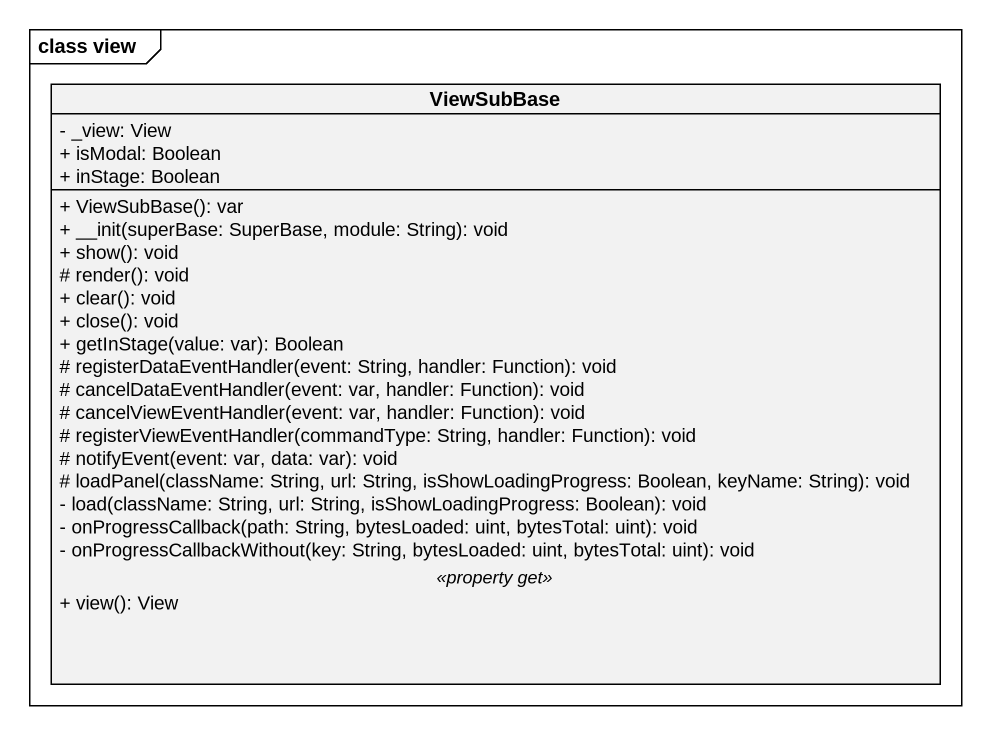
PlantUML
@startuml
mainframe class view
hide circle
hide empty members
skinparam classAttributeIconSize 0
class ViewSubBase {
  - _view: View
  + isModal: Boolean
  + inStage: Boolean
  --
  + ViewSubBase(): var
  + __init(superBase: SuperBase, module: String): void
  + show(): void
  # render(): void
  + clear(): void
  + close(): void
  + getInStage(value: var): Boolean
  # registerDataEventHandler(event: String, handler: Function): void
  # cancelDataEventHandler(event: var, handler: Function): void
  # cancelViewEventHandler(event: var, handler: Function): void
  # registerViewEventHandler(commandType: String, handler: Function): void
  # notifyEvent(event: var, data: var): void
  # loadPanel(className: String, url: String, isShowLoadingProgress: Boolean, keyName: String): void
  - load(className: String, url: String, isShowLoadingProgress: Boolean): void
  - onProgressCallback(path: String, bytesLoaded: uint, bytesTotal: uint): void
  - onProgressCallbackWithout(key: String, bytesLoaded: uint, bytesTotal: uint): void
  .. <<property get>> ..
  + view(): View
}
@enduml
